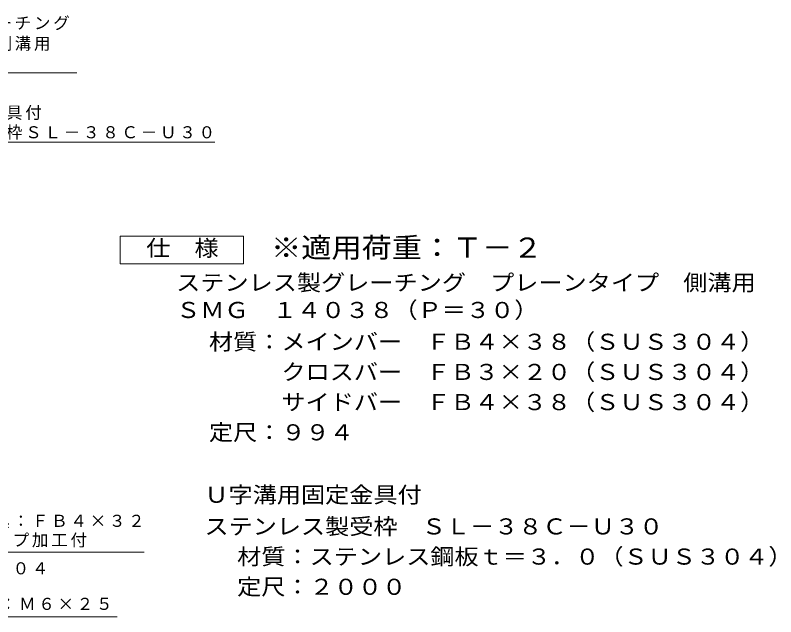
# Model space of a CAD drawing. Units: millimetres, scale not verified. Extents: x -349 to 478, y -387 to 310.
# Drawn here: x 200.9 to 478, y -209 to 10.3 of the extents above; entities that cross this region are included whole.
import ezdxf
from ezdxf.enums import TextEntityAlignment as Align

# ---------------------------------------------------------------- set-up
doc = ezdxf.new("R2010")
doc.units = ezdxf.units.MM
doc.header["$LTSCALE"] = 2
doc.layers.add('D-5', color=7, linetype='Continuous', lineweight=9)
doc.styles.add('ＭＳ ゴシック', font='')
doc.styles.get('ＭＳ ゴシック').set_extended_font_data('MS Gothic')

msp = doc.modelspace()

# ---------------------------------------------------------------- linework, layer by layer
at = {"layer": 'D-5'}
for p, q in [((137.036, -10.788), (223.347, -10.788)), ((148.367, -36.045), (273.653, -36.045)), ((247.878, -185.398), (170.063, -185.398))]:
    msp.add_line(p, q, dxfattribs=at)
msp.add_lwpolyline([(239.124, -80.302), (239.124, -70.302), (284.124, -70.302), (284.124, -80.302)], close=True, dxfattribs=at)
msp.add_lwpolyline([(237.991, -209.01), (158.221, -209.01), (65.034, -117.656), (69.031, -120.66)], dxfattribs=at)

# ---------------------------------------------------------------- texts
at = {"layer": 'D-5', "color": 2, "style": 'ＭＳ ゴシック', "width": 1.1}
for s, p in [('仕\u3000様', (248.624, -79.302)), ('ステンレス製グレーチング\u3000プレーンタイプ\u3000側溝用', (259.542, -91.886)), ('ＳＭＧ\u3000１４０３８（Ｐ＝３０）', (259.542, -101.866)), ('材質：メインバー\u3000ＦＢ４×３８（ＳＵＳ３０４）', (271.484, -113.451)), ('\u3000\u3000\u3000クロスバー\u3000ＦＢ３×２０（ＳＵＳ３０４）', (271.484, -124.451)), ('\u3000\u3000\u3000サイドバー\u3000ＦＢ４×３８（ＳＵＳ３０４）', (271.484, -135.451)), ('定尺：９９４', (271.484, -146.451)), ('Ｕ字溝用固定金具付', (269.824, -169.22)), ('ステンレス製受枠\u3000ＳＬ－３８Ｃ－Ｕ３０', (269.824, -180.758)), ('材質：ステンレス鋼板ｔ＝３．０（ＳＵＳ３０４）', (281.766, -191.758)), ('定尺：２０００', (281.766, -202.758))]:
    msp.add_text(s, height=5.865, dxfattribs=at).set_placement(p, align=Align.BOTTOM_LEFT)
at = {"layer": 'D-5', "color": 3, "style": 'ＭＳ ゴシック', "width": 1.1}
msp.add_text('※適用荷重：Ｔ－２', height=7.331, dxfattribs=at).set_placement((294.124, -80.302), align=Align.BOTTOM_LEFT)
at = {"layer": 'D-5', "char_height": 4.399, "attachment_point": 7, "style": 'ＭＳ ゴシック'}
for s, insert in [('\\T1.17;ステンレス製グレーチング', (137.517, 4.737)), ('\\T1.17;プレーンタイプ\u3000側溝用', (137.517, -2.756)), ('\\T1.17;Ｕ字溝用固定金具付', (148.371, -27.943)), ('\\T1.17;ステンレス製受枠ＳＬ－３８Ｃ－Ｕ３０', (148.371, -35.093)), ('\\T1.17;固定金具：ＦＢ４×３２', (171.878, -176.731)), ('\\T1.17;Ｍ６タップ加工付', (171.878, -183.731)), ('\\T1.17;ＳＵＳ３０４', (171.878, -193.619)), ('\\T1.17;六角ボルト：Ｍ６×２５', (160.169, -207.01))]:
    msp.add_mtext(s, dxfattribs=dict(at, insert=insert))

doc.saveas('drawing.dxf')
